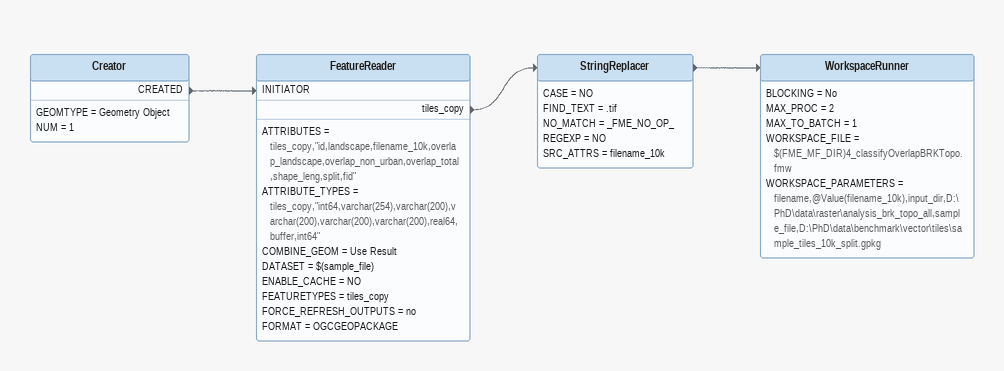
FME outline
Creator
    GEOMTYPE = Geometry Object
    NUM = 1
    CREATED -> FeatureReader [INITIATOR]
FeatureReader
    ATTRIBUTES = tiles_copy,"id,landscape,filename_10k,overlap_landscape,overlap_non_urban,overlap_total,shape_leng,split,fid"
    ATTRIBUTE_TYPES = tiles_copy,"int64,varchar(254),varchar(200),varchar(200),varchar(200),varchar(200),real64,buffer,int64"
    COMBINE_GEOM = Use Result
    DATASET = $(sample_file)
    ENABLE_CACHE = NO
    FEATURETYPES = tiles_copy
    FORCE_REFRESH_OUTPUTS = no
    FORMAT = OGCGEOPACKAGE
    tiles_copy -> StringReplacer
StringReplacer
    CASE = NO
    FIND_TEXT = .tif
    NO_MATCH = _FME_NO_OP_
    REGEXP = NO
    SRC_ATTRS = filename_10k
    -> WorkspaceRunner
WorkspaceRunner
    BLOCKING = No
    MAX_PROC = 2
    MAX_TO_BATCH = 1
    WORKSPACE_FILE = $(FME_MF_DIR)4_classifyOverlapBRKTopo.fmw
    WORKSPACE_PARAMETERS = filename,@Value(filename_10k),input_dir,D:\PhD\data\raster\analysis_brk_topo_all,sample_file,D:\PhD\data\benchmark\vector\tiles\sample_tiles_10k_split.gpkg
